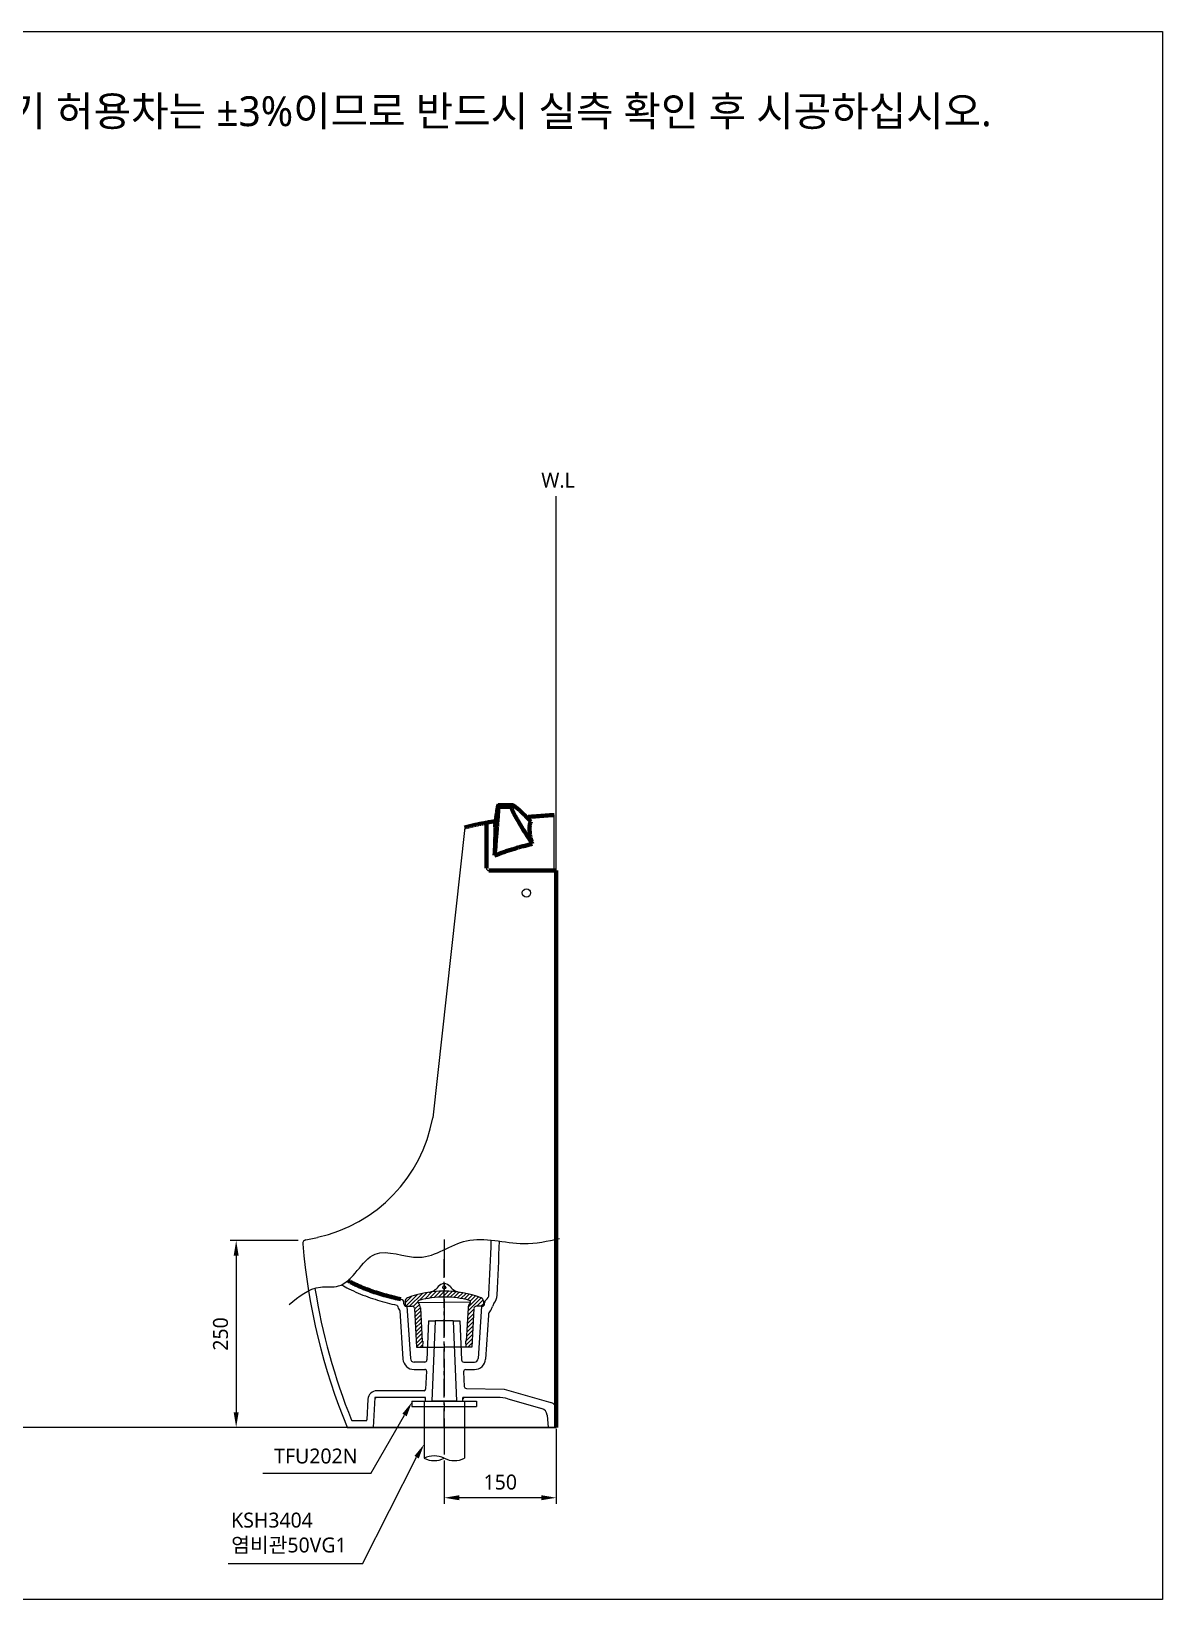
# Model space of a CAD drawing. Extents: x 56 to 5692, y -2843 to -743.
# Drawn here: x 1641 to 3156, y -2843 to -743 of the extents above; entities that cross this region are included whole.
import ezdxf

# ---------------------------------------------------------------- set-up
doc = ezdxf.new("R2010")
doc.units = 0
doc.header["$LTSCALE"] = 20
doc.header["$MEASUREMENT"] = 0
doc.linetypes.add('CENTER', pattern=[2, 1.25, -0.25, 0.25, -0.25])
doc.linetypes.add('HIDDEN', pattern=[0.375, 0.25, -0.125])
doc.layers.get('0').update_dxf_attribs({"linetype": 'CONTINUOUS'})
doc.layers.get('DEFPOINTS').update_dxf_attribs({"linetype": 'CONTINUOUS'})
for name, color, linetype in [('1', 1, 'CONTINUOUS'), ('3', 3, 'CONTINUOUS'), ('5', 5, 'CONTINUOUS'), ('CENTER', 2, 'CENTER')]:
    doc.layers.add(name, color=color, linetype=linetype)
doc.styles.get("Standard").update_dxf_attribs({"font": 'NanumGothic.ttf'})
doc.dimstyles.get("Standard").update_dxf_attribs({"dimtxt": 0.18, "dimasz": 0.18, "dimexe": 0.18, "dimexo": 0.0625, "dimgap": 0.09, "dimtad": 0, "dimtih": 1, "dimtoh": 1, "dimdec": 4, "dimzin": 0, "dimdsep": 46, "dimtxsty": 'Standard', "dimcen": 0.09, "dimadec": 0, "dimazin": 0, "dimtfac": 1, "dimtdec": 4, "dimtofl": 0, "dimtmove": 0, "dimatfit": 3, "dimfxl": 0, "dimtolj": 1, "dimtzin": 0, "dimarcsym": 0})

# ---------------------------------------------------------------- blocks, each defined once
blk = doc.blocks.new('A$C147dce7e')
at = {"layer": '3'}
h = blk.add_hatch(dxfattribs=at)
h.set_pattern_fill('ANSI31', scale=30)
h.set_pattern_definition([(45, (-81828.875, 32361.5), (-2.65165043, 2.65165043), [])])
h.paths.add_polyline_path([(52.5, 75, 0.09013), (3.2, 66, 0.31242), (0, 61.4), (0, 57.8, 0.414214), (3, 54.8), (9.7, 54.8, -0.39828), (12.7, 51.9), (15.5, 0), (23.5, 0), (23.9, 8), (23.1, 8), (20.6, 52.4, 0.175822), (17.7, 59.3, -0.566716), (18.7, 62.6, -0.064923), (52.5, 67)])
h.paths.add_polyline_path([(52.5, 75), (52.5, 67, -0.064923), (86.3, 62.6, -0.566716), (87.3, 59.3, 0.175822), (84.4, 52.4), (81.9, 8), (81.1, 8), (81.5, 0), (89.5, 0), (92.3, 51.9, -0.39828), (95.3, 54.8), (102, 54.8, 0.414214), (105, 57.8), (105, 61.4, 0.31242), (101.8, 66, 0.09013)])
at = {"layer": '3', "color": 7}
for p, q in [((0, 61.4), (0, 57.8)), ((3, 54.8), (9.7, 54.8)), ((12.7, 51.9), (15.5, 0)), ((20.6, 52.4), (23.1, 8)), ((84.4, 52.4), (81.9, 8)), ((92.3, 51.9), (89.5, 0)), ((102, 54.8), (95.3, 54.8)), ((105, 61.4), (105, 57.8)), ((15.5, 0), (23.5, 0)), ((23.1, 8), (23.9, 8)), ((23.9, 8), (23.5, 0)), ((23.5, 0), (52.5, 0)), ((81.5, 0), (52.5, 0)), ((81.1, 8), (81.5, 0)), ((81.9, 8), (81.1, 8)), ((89.5, 0), (81.5, 0))]:
    blk.add_line(p, q, dxfattribs=at)
blk.add_circle((52.5, 80), 2, dxfattribs=at)
for centre, radius, start, end in [((52.5, 75), 10, 37.3832, 142.6168), ((5, 61.4), 5, 110.6006, 180), ((52.5, -65), 140, 90, 110.6006), ((52.5, -65), 132, 90, 104.8584), ((28.7, 93.2), 20, 278.5682, 322.6168), ((52.5, -65), 140, 69.3994, 90), ((52.5, -65), 132, 75.1416, 90), ((76.3, 93.2), 20, 217.3832, 261.4318), ((100, 61.4), 5, 0, 69.3994), ((3, 57.8), 3, 180, 270), ((9.7, 51.8), 3, 3.1344, 90), ((19.2, 60.7), 2, 104.8584, 223.0221), ((9.7, 51.8), 11, 3.1344, 43.0221), ((95.3, 51.8), 11, 136.9779, 176.8656), ((85.8, 60.7), 2, 316.9779, 75.1416), ((95.3, 51.8), 3, 90, 176.8656), ((102, 57.8), 3, 270, 0)]:
    blk.add_arc(centre, radius, start, end, dxfattribs=at)
blk = doc.blocks.new('*D17')
at = {"color": 3, "lineweight": -2}
for p, q in [((2344.1, -2614.9), (2344.1, -2715)), ((2194.1, -2657.1), (2194.1, -2715)), ((2324.1, -2707), (2214.1, -2707))]:
    blk.add_line(p, q, dxfattribs=at)
at = {"color": 3}
for points in [[(2214.1, -2703.6), (2214.1, -2710.3), (2194.1, -2707)], [(2324.1, -2703.6), (2324.1, -2710.3), (2344.1, -2707)]]:
    blk.add_solid(points, dxfattribs=at)
at = {"layer": 'DEFPOINTS', "color": 0}
for p in [(2344.1, -2606.9), (2194.1, -2649.1), (2194.1, -2707)]:
    blk.add_point(p, dxfattribs=at)
at = {"color": 2, "insert": (2269.1, -2686.1), "char_height": 20, "attachment_point": 5}
blk.add_mtext('\\A1;150', dxfattribs=at)
blk = doc.blocks.new('*D21')
at = {"color": 3, "lineweight": -2}
for p, q in [((1998.6, -2362.7), (1907.6, -2362.7)), ((1915.6, -2382.7), (1915.6, -2592.7)), ((2056.1, -2612.7), (1907.6, -2612.7))]:
    blk.add_line(p, q, dxfattribs=at)
at = {"color": 3}
for points in [[(1912.2, -2382.7), (1918.9, -2382.7), (1915.6, -2362.7)], [(1912.2, -2592.7), (1918.9, -2592.7), (1915.6, -2612.7)]]:
    blk.add_solid(points, dxfattribs=at)
at = {"layer": 'DEFPOINTS', "color": 0}
for p in [(2006.6, -2362.7), (1915.6, -2612.7), (2064.1, -2612.7)]:
    blk.add_point(p, dxfattribs=at)
at = {"color": 2, "insert": (1894.7, -2487.7), "char_height": 20, "attachment_point": 5, "rotation": 90}
blk.add_mtext('\\A1;250', dxfattribs=at)

msp = doc.modelspace()

# ---------------------------------------------------------------- linework, layer by layer
for p, q in [((2344.1, -2612.7), (2344.1, -1365.6)), ((2150.9, -2577.7), (2150.9, -2584.7)), ((2150.9, -2577.7), (2237.3, -2577.7)), ((2167.1, -2578.9), (2167.1, -2654.1)), ((2221.1, -2578.9), (2221.1, -2654.1)), ((2237.3, -2577.7), (2237.3, -2584.7)), ((2150.9, -2584.7), (2237.3, -2584.7)), ((2344.1, -2612.7), (746.2, -2612.7))]:
    msp.add_line(p, q)
at = {"color": 7, "linetype": 'CENTER'}
msp.add_line((2194.1, -2612.7), (2194.1, -2383.7), dxfattribs=at)
at = {"color": 7}
for p, q in [((2173.1, -2470.3), (2170.9, -2522.4)), ((2182.1, -2470.3), (2177.6, -2577.7)), ((2206.1, -2470.3), (2182.1, -2470.3)), ((2206.1, -2470.3), (2210.6, -2577.7)), ((2215.1, -2470.3), (2217.3, -2522.4)), ((2170.3, -2537.4), (2169.2, -2561.7)), ((2220, -2538.4), (2220.8, -2557.8))]:
    msp.add_line(p, q, dxfattribs=at)
for centre, start, end in [((2180.6, -2681.1), 63.4132, 116.5868), ((2180.6, -2627.1), 243.4132, 296.5868), ((2207.6, -2627.1), 243.4132, 296.5868)]:
    msp.add_arc(centre, 30.2, start, end)
msp.add_spline([(1986.3, -2448.3), (2028.3, -2425), (2052.6, -2423.4), (2101.5, -2380.8), (2160.4, -2385), (2223.9, -2362.9), (2300.4, -2366.6), (2348.4, -2359.9)], degree=3, dxfattribs=at)
at = {"layer": '1', "color": 7, "linetype": 'HIDDEN', "lineweight": 0}
for p, q in [((2144.1, -2450.5), (2143.1, -2450.5)), ((2244.1, -2450.5), (2245.1, -2450.5))]:
    msp.add_line(p, q, dxfattribs=at)
at = {"layer": '1', "color": 3}
for p, q in [((2095.9, -2674.3), (2140.9, -2596.2)), ((2084.8, -2795.3), (2157.1, -2652.7)), ((2095.9, -2674.3), (1951.4, -2674.3)), ((2084.8, -2795.3), (1905, -2795.3))]:
    msp.add_line(p, q, dxfattribs=at)
for points in [[(2143.8, -2597.9), (2138, -2594.6), (2150.9, -2578.9)], [(2160, -2654.4), (2154.2, -2651), (2167.1, -2635.4)]]:
    msp.add_solid(points, dxfattribs=at)
at = {"layer": '3', "color": 7, "linetype": 'Continuous', "lineweight": 35}
for p, q in [((2266.4, -1779.4), (2284.7, -1779.4)), ((2284.2, -1783.5), (2266.5, -1783.5))]:
    msp.add_line(p, q, dxfattribs=at)
at = {"layer": '3', "color": 7}
for p, q in [((2221.5, -1809.3), (2178.7, -2198.1)), ((2008.6, -2361.7), (2024.4, -2358.3)), ((2134.5, -2456.3), (2138.8, -2521.3)), ((2140.1, -2447.5), (2140.1, -2446)), ((2144.1, -2450.5), (2148.8, -2520.6)), ((2159.6, -2445.5), (2194.1, -2445.3)), ((2228.6, -2445.5), (2194.1, -2445.3)), ((2244, -2450.5), (2239.4, -2520.6)), ((2248.1, -2447.5), (2248.1, -2446)), ((2173.1, -2470.3), (2182.1, -2470.3)), ((2206.1, -2470.3), (2215.1, -2470.3)), ((2253.2, -2462.6), (2249.4, -2521.3)), ((2167.9, -2525.3), (2153.8, -2525.3)), ((2153.8, -2535.3), (2168.3, -2535.3)), ((2220.3, -2525.3), (2234.4, -2525.3)), ((2223, -2535.3), (2234.4, -2535.3)), ((2223.8, -2560.7), (2274.1, -2561.7)), ((2274.1, -2561.7), (2336.8, -2579.6)), ((2092, -2575.1), (2090.6, -2602.7)), ((2101.1, -2572.7), (2099.1, -2612.7)), ((2169.1, -2572.7), (2101.1, -2572.7)), ((2167.2, -2563.7), (2104, -2563.7)), ((2169.1, -2577.7), (2169.1, -2572.7)), ((2169.1, -2577.7), (2177.6, -2577.7)), ((2211.6, -2577.7), (2177.6, -2577.7)), ((2211.6, -2577.7), (2219.1, -2577.7)), ((2219.1, -2577.7), (2219.1, -2572.7)), ((2265.6, -2572.7), (2219.1, -2572.7)), ((2279.3, -2574.6), (2324.5, -2587.5)), ((2070.8, -2603.7), (2089.6, -2603.7)), ((2331.7, -2596.2), (2333.1, -2612.7)), ((2064.1, -2612.7), (2344.1, -2612.7))]:
    msp.add_line(p, q, dxfattribs=at)
msp.add_circle((2304.1, -1897.1), 5.5, dxfattribs=at)
at = {"layer": '3', "color": 7, "linetype": 'Continuous'}
msp.add_arc((2253.6, -1864.1), 3, 180, 270, dxfattribs=at)
at = {"layer": '3', "color": 7}
for centre, radius, start, end in [((1981.8, -2162.8), 200, 282.2884, 349.8472), ((2009.7, -2366.6), 5, 102.2884, 184.8551), ((2832.8, -2296.7), 831.1, 184.8551, 202.3468), ((-1509.6, -2240.2), 3768.6, 357.0407, 358.1484), ((-1508.2, -2240.2), 3778.2, 357.0366, 358.1321), ((2832.8, -2296.7), 822.1, 189.0892, 201.88), ((2244, -2434.1), 10, 307.3364, 356), ((2244, -2434.1), 21, 321.98, 356), ((2130.4, -2450.1), 1, 11.3641, 77.3121), ((2143.1, -2447.5), 12, 191.3641, 222.6721), ((2133.5, -2456.3), 1, 3.764, 42.6721), ((2135.1, -2446), 5, 360, 77.8322), ((2143.1, -2447.5), 3, 180, 270), ((2245.1, -2447.5), 3, 270, 0), ((2253.1, -2446), 5, 127.3364, 180), ((2263.2, -2463.2), 10, 139.0331, 176.236), ((2245.1, -2447.5), 14, 319.0331, 346.3717), ((2268.4, -2453.2), 10, 141.98, 166.3717), ((2153.8, -2520.3), 15, 183.764, 270), ((2153.8, -2520.3), 5, 183.764, 270), ((2167.9, -2522.3), 3, 270, 357.5785), ((2168.3, -2537.3), 2, 357.5785, 90), ((2223, -2538.3), 3, 90, 182.4215), ((2234.4, -2520.3), 5, 270, 356.236), ((2234.4, -2520.3), 15, 270, 356.236), ((2167.2, -2561.7), 2, 270, 357.5785), ((2223.8, -2557.7), 3, 182.4215, 268.9325), ((2104, -2575.7), 12, 90, 177.1376), ((2104, -2575.7), 3, 90, 177.1376), ((2167.1, -2574.7), 2, 0, 90), ((2221.1, -2574.7), 2, 90, 180), ((2265.6, -2622.7), 50, 74.0563, 90), ((2334.1, -2589.2), 10, 0, 74.0563), ((2070.8, -2602.7), 1, 201.88, 270), ((2089.6, -2602.7), 1, 270, 357.1376), ((2321.7, -2597.1), 10, 4.9116, 74.0563)]:
    msp.add_arc(centre, radius, start, end, dxfattribs=at)
at = {"layer": '3', "color": 7, "lineweight": 0}
msp.add_arc((2220.3, -2522.3), 3, 182.4215, 270, dxfattribs=at)
at = {"layer": '3', "color": 7, "linetype": 'Continuous', "lineweight": 70}
for centre, major_axis, ratio, start_param, end_param in [((2265.1, -1794.4), (1.3, 15), 0.041387, 5.531988, 6.274169), ((2294.5, -1794.4), (-10.4, 14.8), 0.213666, 6.147108, 6.889289)]:
    msp.add_ellipse(centre, major_axis=major_axis, ratio=ratio, start_param=start_param, end_param=end_param, dxfattribs=at)
for points, knots in [([(2261.5, -1847.2), (2262, -1841.7), (2262.4, -1835.8), (2262.9, -1830), (2263, -1829.3), (2263, -1829), (2263.1, -1827.9), (2263.2, -1827.2), (2263.3, -1825.2), (2263.4, -1823.8), (2263.7, -1821.1), (2263.8, -1819.7), (2264, -1816.9), (2264.1, -1815.6), (2264.3, -1813.5), (2264.4, -1812.8), (2264.5, -1811.4), (2264.5, -1810.8), (2264.6, -1809.4), (2264.7, -1808.7), (2264.8, -1807.3), (2264.9, -1806.7), (2265, -1805.3), (2265, -1804.6), (2265.1, -1803.3), (2265.2, -1802.6), (2265.3, -1801.2), (2265.4, -1800.6), (2265.5, -1799.2), (2265.5, -1798.5), (2265.6, -1797.2), (2265.7, -1796.5), (2265.7, -1795.6), (2265.8, -1795.2), (2265.8, -1794.7), (2265.8, -1794.5), (2265.8, -1794.2), (2265.8, -1794.1), (2265.9, -1794), (2265.9, -1793.3), (2266, -1792.6), (2266, -1791.3), (2266.1, -1790.1), (2266.2, -1788.3), (2266.3, -1787.1), (2266.4, -1786.4), (2266.4, -1786.3), (2266.4, -1786.1), (2266.4, -1786), (2266.4, -1785.9), (2266.4, -1785.5), (2266.4, -1785.2), (2266.5, -1784.4), (2266.5, -1783.9), (2266.5, -1783.5)], [0, 0, 0, 0, 0.25, 0.265625, 0.265625, 0.28125, 0.28125, 0.3125, 0.3125, 0.375, 0.375, 0.4375, 0.4375, 0.5, 0.5, 0.53125, 0.53125, 0.5625, 0.5625, 0.59375, 0.59375, 0.625, 0.625, 0.65625, 0.65625, 0.6875, 0.6875, 0.71875, 0.71875, 0.75, 0.75, 0.78125, 0.78125, 0.796875, 0.796875, 0.804688, 0.808594, 0.808594, 0.8125, 0.8125, 0.84375, 0.84375, 0.875, 0.90625, 0.9375, 0.9375, 0.945312, 0.945312, 0.949219, 0.949219, 0.953125, 0.96875, 0.96875, 1, 1, 1, 1]), ([(2262.3, -1807), (2262.5, -1805.5), (2262.7, -1804.1), (2262.9, -1802.4), (2263, -1802.2), (2263, -1801.8), (2263.1, -1801.3), (2263.2, -1800.7), (2263.3, -1799.6), (2263.4, -1798.9), (2263.5, -1797.8), (2263.6, -1797.4), (2263.7, -1796.7), (2263.7, -1796.4), (2263.9, -1795.3), (2264, -1794.6), (2264.1, -1793.2), (2264.2, -1792.5), (2264.4, -1791.1), (2264.5, -1790.5), (2264.7, -1789.2), (2264.8, -1788.5), (2265, -1787.3), (2265.1, -1786.6), (2265.1, -1786), (2265.2, -1785.9), (2265.2, -1785.8), (2265.2, -1785.5), (2265.2, -1785.3), (2265.3, -1784.9), (2265.4, -1784.6), (2265.4, -1784.1), (2265.5, -1783.8), (2265.6, -1783.3), (2265.6, -1783), (2265.7, -1782.5), (2265.7, -1782.3), (2265.8, -1781.8), (2265.8, -1781.6), (2265.9, -1781.2), (2266, -1781), (2266, -1780.7), (2266.1, -1780.5), (2266.1, -1780.2), (2266.2, -1780), (2266.2, -1779.8), (2266.3, -1779.7), (2266.3, -1779.5), (2266.3, -1779.5), (2266.4, -1779.4), (2266.4, -1779.4), (2266.4, -1779.4), (2266.4, -1779.4), (2266.4, -1779.4), (2266.4, -1779.4), (2266.4, -1779.4), (2266.4, -1779.4)], [0, 0, 0, 0, 0.125, 0.125, 0.140625, 0.140625, 0.15625, 0.1875, 0.1875, 0.25, 0.25, 0.28125, 0.28125, 0.3125, 0.3125, 0.375, 0.375, 0.4375, 0.4375, 0.5, 0.5, 0.5625, 0.5625, 0.625, 0.625, 0.632812, 0.632812, 0.640625, 0.65625, 0.65625, 0.6875, 0.6875, 0.71875, 0.71875, 0.75, 0.75, 0.78125, 0.78125, 0.8125, 0.8125, 0.84375, 0.84375, 0.875, 0.875, 0.90625, 0.90625, 0.9375, 0.9375, 0.96875, 0.96875, 0.972656, 0.972656, 0.976562, 0.976562, 0.984375, 1, 1, 1, 1]), ([(2311.8, -1831.4), (2311.5, -1830.9), (2311.2, -1830.4), (2310.7, -1829.7), (2310.6, -1829.4), (2310.3, -1828.9), (2309.5, -1827.6), (2308.7, -1826.4), (2307.4, -1824.3), (2306.8, -1823.3), (2305.5, -1821.3), (2304.8, -1820.3), (2303.6, -1818.2), (2302.9, -1817.2), (2301.7, -1815.2), (2301, -1814.2), (2299.8, -1812.1), (2299.1, -1811.1), (2297.9, -1809.1), (2297.3, -1808), (2296, -1806), (2295.4, -1805), (2294.5, -1803.5), (2294.2, -1803), (2293.6, -1801.9), (2293.3, -1801.4), (2292.7, -1800.4), (2292.4, -1799.9), (2291.8, -1798.9), (2291.5, -1798.4), (2290.9, -1797.3), (2290.6, -1796.8), (2290.2, -1796.1), (2290, -1795.8), (2289.8, -1795.4), (2289.8, -1795.3), (2289.6, -1795.1), (2289.5, -1794.9), (2289.2, -1794.3), (2288.9, -1793.8), (2288.4, -1792.8), (2288.1, -1792.3), (2287.6, -1791.3), (2287.3, -1790.8), (2286.9, -1789.8), (2286.6, -1789.3), (2286.2, -1788.4), (2285.9, -1787.9), (2285.5, -1787), (2285.3, -1786.5), (2285.1, -1786), (2285.1, -1785.9), (2285, -1785.8), (2285, -1785.8), (2285, -1785.6), (2284.8, -1785.2), (2284.7, -1784.9), (2284.4, -1784.3), (2284.3, -1783.9), (2284.2, -1783.5)], [0, 0, 0, 0, 0.03125, 0.03125, 0.046875, 0.046875, 0.0625, 0.125, 0.125, 0.1875, 0.1875, 0.25, 0.25, 0.3125, 0.3125, 0.375, 0.375, 0.4375, 0.4375, 0.5, 0.5, 0.5625, 0.5625, 0.59375, 0.59375, 0.625, 0.625, 0.65625, 0.65625, 0.6875, 0.6875, 0.71875, 0.71875, 0.734375, 0.734375, 0.742187, 0.742187, 0.75, 0.75, 0.78125, 0.78125, 0.8125, 0.8125, 0.84375, 0.84375, 0.875, 0.875, 0.90625, 0.90625, 0.9375, 0.9375, 0.941406, 0.941406, 0.945312, 0.945312, 0.953125, 0.96875, 0.96875, 1, 1, 1, 1]), ([(2310, -1801.5), (2309.4, -1800.9), (2308.8, -1800.3), (2307.7, -1799.1), (2307.1, -1798.5), (2305.9, -1797.3), (2305.4, -1796.7), (2304.2, -1795.6), (2303.6, -1795), (2302.8, -1794.1), (2302.5, -1793.8), (2301.9, -1793.3), (2301.6, -1793), (2300.8, -1792.1), (2300.2, -1791.6), (2299.1, -1790.5), (2298.5, -1789.9), (2297.4, -1788.8), (2296.8, -1788.3), (2295.7, -1787.3), (2295.2, -1786.8), (2294.1, -1785.8), (2293.5, -1785.3), (2292.7, -1784.6), (2292.5, -1784.3), (2291.9, -1783.9), (2291.7, -1783.6), (2291.1, -1783.2), (2290.9, -1783), (2290.5, -1782.7), (2290.3, -1782.6), (2290.1, -1782.4), (2290, -1782.3), (2289.6, -1782), (2289.3, -1781.8), (2288.8, -1781.4), (2288.6, -1781.2), (2288.1, -1780.9), (2287.9, -1780.7), (2287.4, -1780.4), (2287.2, -1780.3), (2286.8, -1780.1), (2286.7, -1780.1), (2286.6, -1780), (2286.5, -1779.9), (2286.4, -1779.9), (2286.3, -1779.9), (2286.1, -1779.7), (2285.9, -1779.7), (2285.5, -1779.5), (2285.3, -1779.5), (2285, -1779.4), (2284.8, -1779.4), (2284.7, -1779.4)], [0, 0, 0, 0, 0.0625, 0.0625, 0.125, 0.125, 0.1875, 0.1875, 0.25, 0.25, 0.28125, 0.28125, 0.3125, 0.3125, 0.375, 0.375, 0.4375, 0.4375, 0.5, 0.5, 0.5625, 0.5625, 0.625, 0.625, 0.65625, 0.65625, 0.6875, 0.6875, 0.71875, 0.71875, 0.734375, 0.734375, 0.75, 0.75, 0.78125, 0.78125, 0.8125, 0.8125, 0.84375, 0.84375, 0.875, 0.875, 0.890625, 0.890625, 0.898437, 0.898437, 0.90625, 0.90625, 0.9375, 0.9375, 0.96875, 0.96875, 1, 1, 1, 1]), ([(2250.6, -1803), (2250.6, -1803), (2250.6, -1803), (2250.6, -1803), (2250.6, -1803), (2250.6, -1803), (2250.6, -1803), (2250.6, -1803), (2250.6, -1803.1), (2250.6, -1803.1), (2250.6, -1803.2), (2250.6, -1803.2), (2250.6, -1803.3), (2250.6, -1803.3), (2250.6, -1803.3), (2250.6, -1803.4), (2250.6, -1803.5), (2250.6, -1803.6), (2250.6, -1803.8), (2250.6, -1804.1), (2250.6, -1804.2), (2250.6, -1804.6), (2250.6, -1804.8), (2250.6, -1805.3), (2250.6, -1805.6), (2250.6, -1806.1), (2250.6, -1806.4), (2250.6, -1807.3), (2250.6, -1808), (2250.6, -1809.6), (2250.6, -1810.4), (2250.6, -1811.8), (2250.6, -1812.3), (2250.6, -1813.4), (2250.6, -1813.9), (2250.6, -1814.6), (2250.6, -1814.7), (2250.6, -1815), (2250.6, -1815.5), (2250.6, -1815.9), (2250.6, -1816.8), (2250.6, -1817.4), (2250.6, -1819.4), (2250.6, -1820.8), (2250.6, -1823.8), (2250.6, -1825.4), (2250.6, -1827.9), (2250.6, -1828.8), (2250.6, -1830.6), (2250.6, -1831.5), (2250.6, -1833.4), (2250.6, -1834.4), (2250.6, -1835.6), (2250.6, -1835.7), (2250.6, -1835.9), (2250.6, -1836.3), (2250.6, -1837.2), (2250.6, -1838), (2250.6, -1840.6), (2250.6, -1842.8), (2250.6, -1847.3), (2250.6, -1849.6), (2250.6, -1854.4), (2250.6, -1856.8), (2250.6, -1860.9), (2250.6, -1862.5), (2250.6, -1864.1)], [0, 0, 0, 0, 0.0007014, 0.0007014, 0.0085084, 0.0085084, 0.0163155, 0.0163155, 0.0319295, 0.0319295, 0.0631576, 0.0670611, 0.0670611, 0.0709646, 0.0709646, 0.0787716, 0.0943857, 0.0943857, 0.1256137, 0.1256137, 0.1568418, 0.1568418, 0.1880699, 0.1880699, 0.219298, 0.219298, 0.2505261, 0.2505261, 0.3129822, 0.3129822, 0.3754384, 0.3754384, 0.4066665, 0.4066665, 0.4378945, 0.4378945, 0.4457016, 0.4457016, 0.4535086, 0.4691226, 0.4691226, 0.5003507, 0.5003507, 0.5628069, 0.5628069, 0.625263, 0.625263, 0.6564911, 0.6564911, 0.6877192, 0.6877192, 0.7189473, 0.7189473, 0.7228508, 0.7228508, 0.7267543, 0.7345613, 0.7501754, 0.7501754, 0.8126315, 0.8126315, 0.8750877, 0.8750877, 0.9375438, 0.9375438, 0.976017, 0.976017, 0.976017, 0.976017]), ([(2341.1, -1792.8), (2337.3, -1793), (2329.6, -1793.5), (2318.9, -1794.3), (2310.4, -1795), (2305.8, -1795.5), (2304.3, -1795.6)], [0.0751894, 0.0751894, 0.0751894, 0.0751894, 0.3599835, 0.6540396, 0.8828868, 1, 1, 1, 1]), ([(2311.8, -1831.4), (2311.3, -1829.7), (2310.9, -1828), (2310.1, -1824.7), (2309.7, -1823.2), (2309.1, -1820.1), (2308.9, -1818.7), (2308.5, -1815.9), (2308.4, -1814.6), (2308.3, -1813), (2308.3, -1812.6), (2308.3, -1812.2), (2308.2, -1812.1), (2308.2, -1812), (2308.2, -1811.8), (2308.2, -1811), (2308.2, -1810.3), (2308.3, -1808.6), (2308.4, -1807.6), (2308.7, -1805.6), (2308.9, -1804.7), (2309.4, -1803), (2309.6, -1802.2), (2310, -1801.5)], [0, 0, 0, 0, 0.125, 0.125, 0.25, 0.25, 0.375, 0.375, 0.5, 0.5, 0.53125, 0.539062, 0.539062, 0.546875, 0.546875, 0.5625, 0.625, 0.625, 0.75, 0.75, 0.875, 0.875, 1, 1, 1, 1]), ([(2262.3, -1807), (2262.4, -1807.2), (2262.4, -1807.4), (2262.4, -1807.9), (2262.4, -1808.1), (2262.4, -1808.8), (2262.5, -1809.2), (2262.5, -1810.3), (2262.5, -1810.8), (2262.5, -1811.9), (2262.6, -1812.5), (2262.6, -1813.7), (2262.6, -1814.3), (2262.6, -1815.3), (2262.6, -1815.7), (2262.6, -1816.2), (2262.6, -1816.4), (2262.6, -1816.7), (2262.6, -1816.9), (2262.6, -1818.5), (2262.6, -1820.1), (2262.5, -1822.6), (2262.5, -1823.5), (2262.4, -1825.2), (2262.4, -1826.2), (2262.4, -1828.1), (2262.3, -1829), (2262.3, -1831), (2262.2, -1832.1), (2262.1, -1834.2), (2262.1, -1835.3), (2262, -1837.5), (2261.9, -1838.6), (2261.8, -1840.4), (2261.8, -1841.3), (2261.8, -1842.2), (2261.7, -1842.6), (2261.7, -1842.8), (2261.7, -1843.1), (2261.6, -1844.5), (2261.6, -1845.9), (2261.5, -1847.2)], [0, 0, 0, 0, 0.03125, 0.03125, 0.0625, 0.0625, 0.125, 0.125, 0.1875, 0.1875, 0.25, 0.25, 0.3125, 0.3125, 0.34375, 0.34375, 0.359375, 0.359375, 0.375, 0.375, 0.5, 0.5, 0.5625, 0.5625, 0.625, 0.625, 0.6875, 0.6875, 0.75, 0.75, 0.8125, 0.8125, 0.875, 0.875, 0.90625, 0.921875, 0.921875, 0.929687, 0.929687, 0.9375, 1, 1, 1, 1]), ([(2261.5, -1847.2), (2265.6, -1845.5), (2269.7, -1843.9), (2275.9, -1841.7), (2278, -1841), (2282.1, -1839.6), (2284.2, -1839), (2288.5, -1837.7), (2290.6, -1837.1), (2293.2, -1836.3), (2293.7, -1836.1), (2294.8, -1835.8), (2296.4, -1835.4), (2298, -1835), (2301.2, -1834.1), (2303.3, -1833.6), (2307.6, -1832.5), (2309.7, -1832), (2311.8, -1831.4)], [0, 0, 0, 0, 0.25, 0.25, 0.375, 0.375, 0.5, 0.5, 0.625, 0.625, 0.65625, 0.65625, 0.6875, 0.75, 0.75, 0.875, 0.875, 1, 1, 1, 1]), ([(2344.1, -1867.1), (2340.2, -1867.1), (2336.3, -1867.1), (2328.4, -1867.1), (2324.5, -1867.1), (2316.7, -1867.1), (2312.8, -1867.1), (2305, -1867.1), (2301.1, -1867.1), (2293.3, -1867.1), (2289.4, -1867.1), (2283.5, -1867.1), (2281.6, -1867.1), (2277.7, -1867.1), (2275.7, -1867.1), (2269.9, -1867.1), (2266, -1867.1), (2259.3, -1867.1), (2256.4, -1867.1), (2253.6, -1867.1)], [0, 0, 0, 0, 0.125, 0.125, 0.25, 0.25, 0.375, 0.375, 0.5, 0.5, 0.625, 0.625, 0.6875, 0.6875, 0.75, 0.75, 0.875, 0.875, 0.9675808, 0.9675808, 0.9675808, 0.9675808]), ([(2344.1, -2612.7), (2344.1, -2606), (2344.1, -2599.3), (2344.1, -2560.3), (2344.1, -2511.8), (2344.1, -2447.4), (2344.1, -2411.4), (2344.1, -2387.4), (2344.1, -2377.5), (2344.1, -2369.5), (2344.1, -2363.5), (2344.1, -2357.6), (2344.1, -2349.6), (2344.1, -2339.7), (2344.1, -2323.9), (2344.1, -2304.2), (2344.1, -2280.6), (2344.1, -2249.2), (2344.1, -2210.2), (2344.1, -2013.7), (2344.1, -1975.2), (2344.1, -1944.8), (2344.1, -1922.2), (2344.1, -1900), (2344.1, -1881.6), (2344.1, -1870.8), (2344.1, -1867.1)], [0, 0, 0, 0, 0.032508, 0.032508, 0.190104, 0.268902, 0.3477, 0.3674, 0.387099, 0.396949, 0.406799, 0.416649, 0.426498, 0.446198, 0.465897, 0.505296, 0.544695, 0.584094, 0.662893, 0.741691, 0.820489, 0.859888, 0.899287, 0.938686, 0.978085, 1, 1, 1, 1]), ([(2065.1, -2416.3), (2066.7, -2417.2), (2068.3, -2418), (2071.5, -2419.7), (2073.2, -2420.5), (2078.2, -2422.8), (2081.5, -2424.3), (2085.8, -2426.1), (2086.8, -2426.5), (2087.9, -2426.9), (2088.3, -2427.1), (2088.6, -2427.2), (2089.2, -2427.4), (2089.6, -2427.6), (2091.8, -2428.4), (2093.5, -2429.1), (2098.7, -2430.9), (2102.2, -2432.1), (2109.2, -2434.3), (2113.7, -2435.6), (2118.1, -2436.8), (2119.4, -2437.1), (2119.9, -2437.2), (2120.8, -2437.5), (2121.2, -2437.6), (2123.5, -2438.2), (2125.3, -2438.6), (2130.1, -2439.8), (2133.1, -2440.5), (2136.2, -2441.1)], [0.4379826, 0.4379826, 0.4379826, 0.4379826, 0.46875, 0.46875, 0.5, 0.5, 0.5625, 0.5625, 0.578125, 0.5820313, 0.5820313, 0.5859375, 0.5859375, 0.59375, 0.59375, 0.625, 0.625, 0.6875, 0.6875, 0.75, 0.765625, 0.765625, 0.7734375, 0.7734375, 0.78125, 0.78125, 0.8125, 0.8125, 0.8652884, 0.8652884, 0.8652884, 0.8652884])]:
    msp.add_open_spline(points, degree=3, knots=knots, dxfattribs=at)
for points, degree in [([(2284.7, -1779.4), (2266.4, -1779.4)], 1), ([(2250.6, -1803.1), (2235.9, -1805.6), (2221.5, -1809.3)], 2), ([(2263.1, -1800.9), (2258.9, -1801.6), (2254.8, -1802.3), (2250.6, -1803.1)], 3)]:
    msp.add_open_spline(points, degree=degree, dxfattribs=at)
at = {"layer": '3', "color": 7, "linetype": 'Continuous'}
for points, knots in [([(2341.1, -1867.1), (2341.1, -1862.4), (2341.1, -1857.9), (2341.1, -1849.2), (2341.1, -1845), (2341.1, -1837.1), (2341.1, -1833.3), (2341.1, -1826.1), (2341.1, -1822.6), (2341.1, -1816.2), (2341.1, -1813.3), (2341.1, -1806), (2341.1, -1802.2), (2341.1, -1796.6), (2341.1, -1794.7), (2341.1, -1793.2), (2341.1, -1792.9), (2341.1, -1792.7), (2341.1, -1792.7), (2341.1, -1792.7), (2341.1, -1792.7), (2341.1, -1792.7)], [0, 0, 0, 0, 0.097586, 0.097586, 0.195172, 0.195172, 0.292758, 0.292758, 0.39711, 0.39711, 0.501462, 0.501462, 0.69154, 0.69154, 0.881618, 0.881618, 0.956469, 0.956469, 0.990648, 0.990648, 1, 1, 1, 1]), ([(2056.7, -2421.9), (2059.9, -2423.7), (2063, -2425.4), (2070.4, -2429.2), (2074.6, -2431.1), (2083.1, -2434.7), (2087.4, -2436.4), (2096, -2439.5), (2100.4, -2440.9), (2113.3, -2444.9), (2121.9, -2447.1), (2130.6, -2449.1)], [0.4125864, 0.4125864, 0.4125864, 0.4125864, 0.4713892, 0.4713892, 0.546639, 0.546639, 0.6218888, 0.6218888, 0.6971387, 0.6971387, 0.8444375, 0.8444375, 0.8444375, 0.8444375])]:
    msp.add_open_spline(points, degree=3, knots=knots, dxfattribs=at)
at = {"layer": '5'}
msp.add_lwpolyline([(55.7, -743.4), (3155.7, -743.4), (3155.7, -2843.4), (55.7, -2843.4)], close=True, dxfattribs=at)
at = {"layer": 'CENTER', "color": 2, "linetype": 'CENTER', "ltscale": 2}
msp.add_line((2194.1, -2361), (2194.1, -2649.1), dxfattribs=at)

# ---------------------------------------------------------------- block references
at = {"color": 7}
msp.add_blockref('A$C147dce7e', (2141.6, -2505.3), dxfattribs=at)

# ---------------------------------------------------------------- texts
at = {"layer": '1', "color": 2}
for s, insert, char_height, attachment_point in [('*주의: 급수구 및 전기배선  설치부 도기 허용차는 ±3%이므로 반드시 실측 확인 후 시공하십시오.', (2926.8, -830.3), 40, 3), ('W.L', (2324, -1334.4), 20, 1), ('TFU202N', (1966.4, -2641.1), 20, 1), ('KSH3404\\P염비관50VG1', (1908.9, -2726.9), 20, 1)]:
    msp.add_mtext(s, dxfattribs=dict(at, insert=insert, char_height=char_height, attachment_point=attachment_point))

# ---------------------------------------------------------------- dimensions: what is measured, and where the dimension line sits
dim = msp.add_linear_dim(base=(1915.6, -2612.7), p1=(2006.6, -2362.7), p2=(2064.1, -2612.7), angle=90, dimstyle='Standard', override={"dimtxt": 20, "dimasz": 20, "dimexe": 8, "dimexo": 8, "dimgap": 10, "dimtad": 1, "dimtih": 0, "dimdec": 0, "dimzin": 8, "dimclrd": 3, "dimclre": 3, "dimclrt": 2, "dimtdec": 0, "dimtix": 1, "dimtofl": 1, "dimarcsym": 1})
dim.commit()
dim.dimension.update_dxf_attribs({"geometry": '*D21', "text_midpoint": (1894.7, -2487.7)})
dim = msp.add_linear_dim(base=(2194.1, -2707), p1=(2344.1, -2606.9), p2=(2194.1, -2649.1), dimstyle='Standard', override={"dimtxt": 20, "dimasz": 20, "dimexe": 8, "dimexo": 8, "dimgap": 10, "dimtad": 1, "dimtih": 0, "dimdec": 0, "dimzin": 8, "dimclrd": 3, "dimclre": 3, "dimclrt": 2, "dimtdec": 0, "dimtix": 1, "dimtofl": 1, "dimarcsym": 1})
dim.commit()
dim.dimension.update_dxf_attribs({"geometry": '*D17', "text_midpoint": (2269.1, -2707), "dimtype": 160})

doc.saveas('drawing.dxf')
